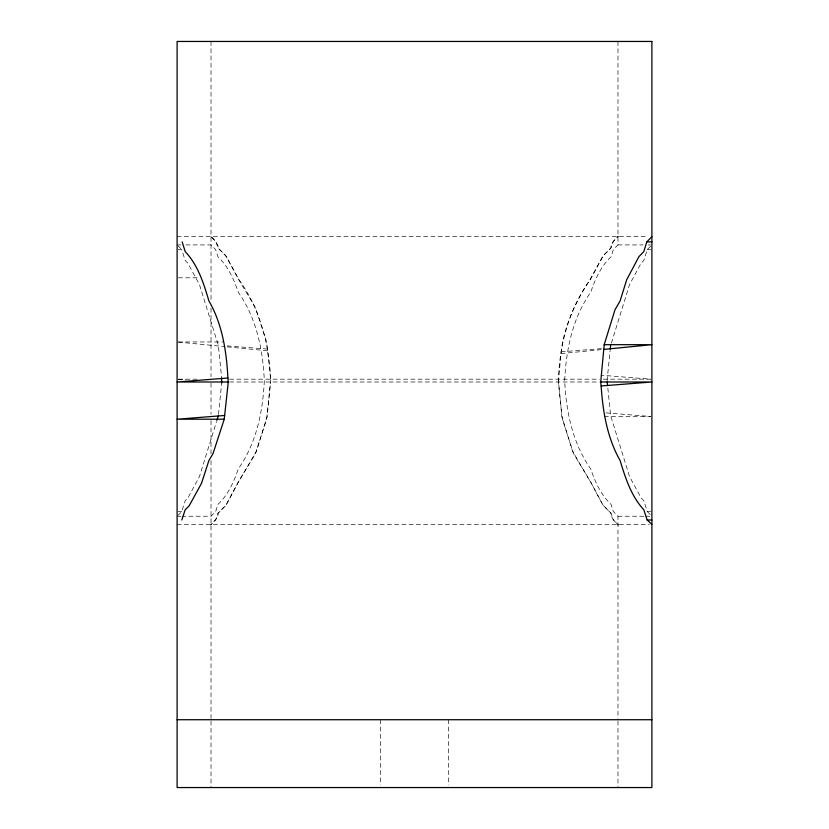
<?xml version="1.0" encoding="UTF-8"?>
<svg xmlns="http://www.w3.org/2000/svg" width="829" height="829" viewBox="0 0 829 829"><rect width="100%" height="100%" fill="white"/><g stroke="black" fill="none" stroke-linecap="round" stroke-linejoin="round"><path stroke-width="0.62" stroke-dasharray="4.14 3.11" d="M558.383 381.993L560.984 353.579C563.554 326.885 575.523 302.077 589.916 279.787L602.548 256.627L611.046 247.881L613.253 241.177C626.952 228.276 608.787 243.539 611.046 247.881L603.553 255.218L590.725 279.01C569.222 308.201 559.648 343.921 558.383 379.765L561.813 416.479L572.59 451.339L590.725 482.198L602.548 504.55L611.046 513.296C608.787 517.628 626.952 532.892 613.253 520.001L611.046 513.244L603.553 505.959L590.725 482.167L573.668 453.784L562.373 419.205L558.383 382.501M270.617 379.765L267.187 416.479L256.41 451.339L238.275 482.198L226.452 504.55L217.954 513.296C220.213 517.628 202.048 532.892 215.747 520.001L217.954 513.244L225.447 505.959L238.275 482.167L255.332 453.784L266.627 419.205L270.617 382.501M218.504 414.438L221.664 383.091M607.077 380.584L610.123 350.491M177.872 515.472L181.727 511.617L185.199 500.716L187.841 498.063L199.478 476.509L216.483 421.65M611.387 343.092L629.522 284.668L641.159 263.104L643.801 260.461L647.273 249.55L651.128 245.705M617.978 41.45L617.978 244.928L613.356 249.55L611.046 256.824C600.921 266.099 595.087 279.435 590.725 292.243C572.59 318.004 566.072 349.6 564.694 380.584C566.072 411.567 572.59 443.173 590.725 468.924C595.087 481.742 600.921 495.068 611.046 504.343L613.356 511.617L617.978 516.239L617.978 718.432M560.984 353.579L602.496 349.527M561.15 351.817L602.59 348.563M177.105 236.628L648.102 236.628M177.105 244.928L180.877 244.928M185.893 244.928L211.022 244.928L215.644 249.55L217.954 256.824C228.079 266.099 233.913 279.435 238.275 292.243C256.41 318.004 262.928 349.6 264.306 380.584C262.928 411.567 256.41 443.173 238.275 468.924C233.913 481.742 228.079 495.068 217.954 504.343L215.644 511.617L211.022 516.239L182.131 516.239M617.978 244.928L643.107 244.928M648.123 244.928L650.641 244.928M178.256 249.55L181.727 249.55L185.199 260.461L187.841 263.104L199.478 284.668L218.369 345.475L221.799 379.33M647.273 249.55L650.744 249.55M178.39 277.798L198.929 277.798M178.38 341.962L222.97 341.962M178.38 379.174L197.571 379.174M229.56 379.174L599.44 379.174M603.284 379.174L650.62 379.174L601.139 375.195M229.56 381.993L599.44 381.993M604.196 416.479L650.61 416.479L605.108 412.811M178.256 511.617L181.727 511.617M607.844 388.107L610.631 415.692L629.522 476.509L641.159 498.063L643.801 500.716L647.273 511.617L650.744 511.617M177.105 516.239L180.877 516.239M617.978 516.239L644.361 516.239M645.615 516.239L650.641 516.239M177.105 524.539L649.366 524.539M227.167 345.89L267.394 349.04L270.617 379.174M178.37 379.278L185.997 379.879M178.39 342.097L224.752 346.615M227.27 346.864L267.58 350.802M647.273 511.617L651.128 515.472M177.872 245.705L181.727 249.55M267.394 349.04L266.627 341.962L255.332 307.393L238.275 279.01L226.452 256.627L217.954 247.881L215.747 241.177C202.048 228.276 220.213 243.539 217.954 247.881L225.447 255.218L239.084 279.787C260.233 309.528 269.632 345.33 270.679 381.454M617.978 721.002L617.978 787.55M448.416 719.727L448.416 784.99M380.584 719.727L380.584 784.99M211.022 41.45L211.022 301.777M211.022 308.233L211.022 376.708M211.022 383.174L211.022 414.179M211.022 420.635L211.022 454.23M211.022 460.686L211.022 718.432M211.022 721.002L211.022 787.55"/><path stroke-width="1.24" d="M651.895 524.374L647.169 520.001L643.801 509.711C631.211 496.302 625.377 477.815 620.092 460.509C607.274 437.95 602.828 411.609 601.139 385.972L600.724 381.993L604.196 344.688L614.973 309.828L620.092 300.948L626.683 279.787L638.941 256.627L643.801 251.622L646.807 241.902L651.895 236.628M221.664 383.091L221.664 378.076M610.248 349.237L610.631 345.475M181.831 520.001L185.199 509.711L189.053 505.959L201.499 483.369L208.908 460.509L212.949 453.784L224.244 419.205L228.276 381.993L227.913 378.003C226.514 351.548 222.39 324.139 208.908 300.948C203.789 283.559 197.944 264.969 185.199 251.622L182.193 241.902M216.856 420.458L218.369 415.692M603.761 349.403L651.895 344.688L604.196 344.688M227.913 378.003L177.105 381.993L228.276 381.993M224.649 415.484L177.105 419.205L224.244 419.205M601.139 385.972L651.895 381.993L600.724 381.993M646.807 241.902L651.895 241.902M647.169 520.001L651.895 520.001M177.105 719.727L651.895 719.727M607.201 381.837L607.584 385.599M651.895 41.45L177.105 41.45L177.105 787.55L651.895 787.55L651.895 41.45"/></g></svg>
